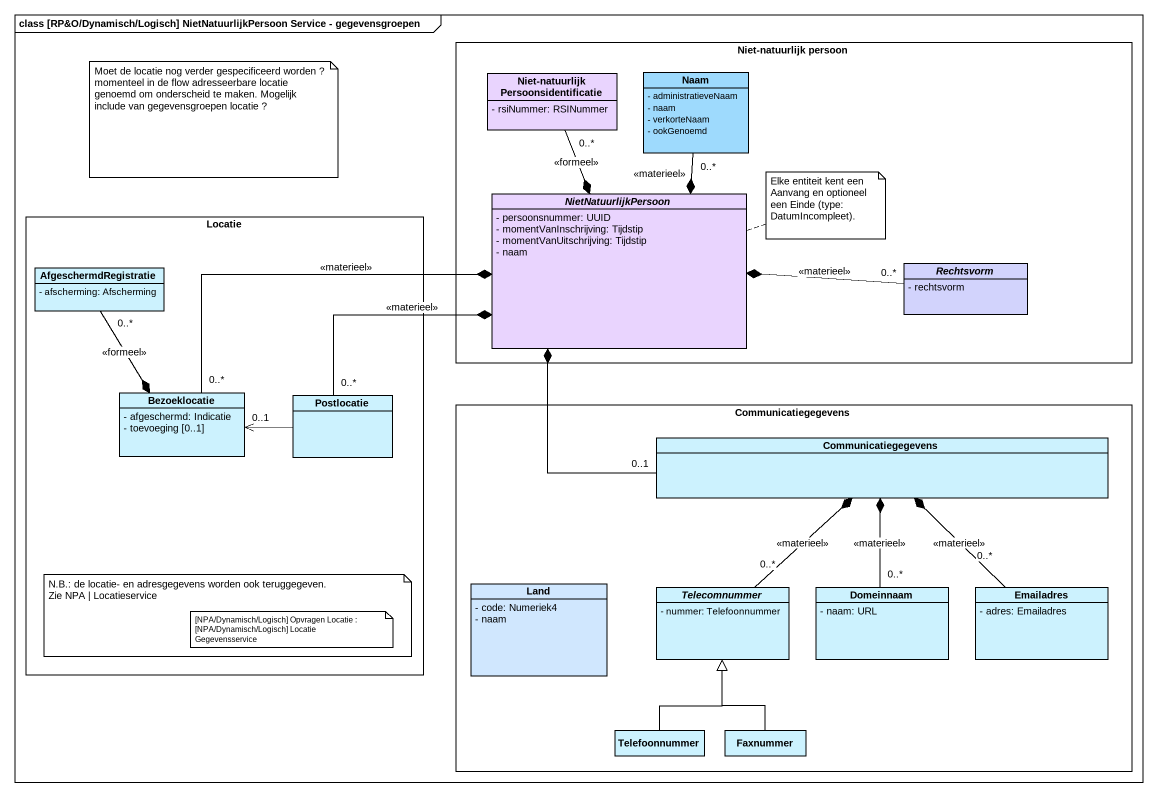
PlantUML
@startuml
mainframe class [RP&O/Dynamisch/Logisch] NietNatuurlijkPersoon Service - gegevensgroepen
hide circle
hide empty members
skinparam classAttributeIconSize 0
rectangle "Niet-natuurlijk persoon" as Niet_natuurlijk_persoon {
  class "Niet-natuurlijk Persoonsidentificatie" as Niet_natuurlijk #E9D4FE {
    - rsiNummer: RSINummer
  }
  class Naam #9EDAFD {
    - administratieveNaam
    - naam
    - verkorteNaam
    - ookGenoemd
  }
  abstract class NietNatuurlijkPersoon #E9D4FE {
    - persoonsnummer: UUID
    - momentVanInschrijving: Tijdstip
    - momentVanUitschrijving: Tijdstip
    - naam
  }
  abstract class Rechtsvorm #D2D3FC {
    - rechtsvorm
  }
}
rectangle Locatie {
  class AfgeschermdRegistratie #CCF2FE {
    - afscherming: Afscherming
  }
  class Bezoeklocatie #CCF2FE {
    - afgeschermd: Indicatie
    - toevoeging [0..1]
  }
  class Postlocatie #CCF2FE
}
rectangle Communicatiegegevens {
  class "Communicatiegegevens" as Communicatiegegevens_2 #CCF2FE
  class Land #D0E7FE {
    - code: Numeriek4
    - naam
  }
  abstract class Telecomnummer #CCF2FE {
    - nummer: Telefoonnummer
  }
  class Domeinnaam #CCF2FE {
    - naam: URL
  }
  class Emailadres #CCF2FE {
    - adres: Emailadres
  }
  class Telefoonnummer #CCF2FE
  class Faxnummer #CCF2FE
}
Niet_natuurlijk "0..*" --* NietNatuurlijkPersoon : <<formeel>>
Naam "0..*" --* NietNatuurlijkPersoon : <<materieel>>
AfgeschermdRegistratie "0..*" --* Bezoeklocatie : <<formeel>>
Rechtsvorm "0..*" -left-* NietNatuurlijkPersoon : <<materieel>>
Bezoeklocatie "0..*" -right-* NietNatuurlijkPersoon : <<materieel>>
Postlocatie "0..*" -right-* NietNatuurlijkPersoon : <<materieel>>
Postlocatie -left-> "0..1" Bezoeklocatie
Communicatiegegevens_2 "0..1" -up-* NietNatuurlijkPersoon
Telecomnummer "0..*" -up-* Communicatiegegevens_2 : <<materieel>>
Domeinnaam "0..*" -up-* Communicatiegegevens_2 : <<materieel>>
Emailadres "0..*" -up-* Communicatiegegevens_2 : <<materieel>>
Telefoonnummer -up-|> Telecomnummer
Faxnummer -up-|> Telecomnummer
note as N1
  Moet de locatie nog verder gespecificeerd worden ? momenteel in de flow adresseerbare locatie genoemd om onderscheid te maken. Mogelijk include van gegevensgroepen locatie ?
end note
note right of NietNatuurlijkPersoon : Elke entiteit kent een Aanvang en optioneel een Einde (type: DatumIncompleet).
note as N3
  N.B.: de locatie- en adresgegevens worden ook teruggegeven.
  Zie NPA | Locatieservice
end note
note as N4
  [NPA/Dynamisch/Logisch] Opvragen Locatie : [NPA/Dynamisch/Logisch] Locatie Gegevensservice
end note
@enduml
